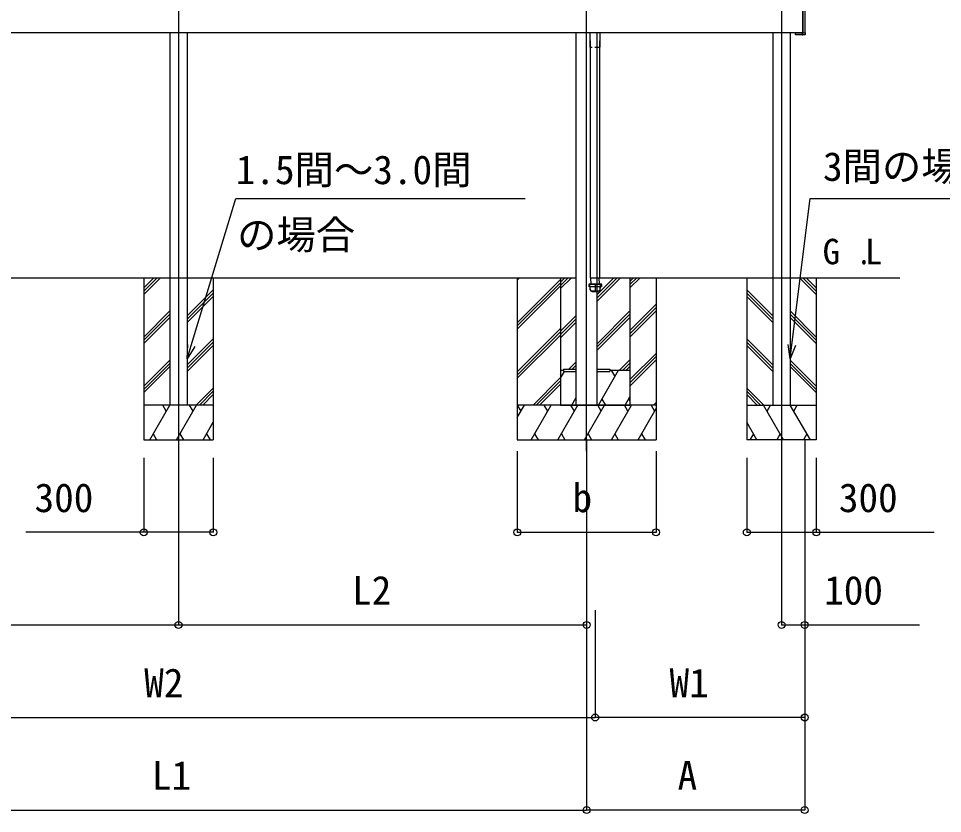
# Model space of a CAD drawing. Units: millimetres, scale not verified. Extents: x -8750 to 8750, y -12999 to 12940.
# Drawn here: x -3671 to 321, y -7987 to -4552 of the extents above; entities that cross this region are included whole.
import ezdxf
from ezdxf.enums import TextEntityAlignment as Align

# ---------------------------------------------------------------- set-up
doc = ezdxf.new("R2010")
doc.units = ezdxf.units.MM
doc.header["$LTSCALE"] = 70
for name, color, linetype in [('0-2_USER1', 3, 'Continuous'), ('0-3_YKK_11', 7, 'Continuous'), ('0-4_YKK_12', 2, 'Continuous'), ('0-5_YKK_13', 4, 'Continuous'), ('0-6_YKK_A1', 4, 'Continuous'), ('0-7_YKK_D', 6, 'Continuous'), ('0-9_YSS_K', 3, 'Continuous')]:
    doc.layers.add(name, color=color, linetype=linetype)
doc.styles.add('ＭＳ ゴシック', font='')
doc.styles.get('ＭＳ ゴシック').set_extended_font_data('MS Gothic')

msp = doc.modelspace()

# ---------------------------------------------------------------- linework, layer by layer
at = {"layer": '0-3_YKK_11'}
msp.add_lwpolyline([(-5671.52, -4490.43), (-282.52, -4490.43), (-282.52, -4614.43), (-5671.14, -4614.43)], close=True, dxfattribs=at)
at = {"layer": '0-4_YKK_12'}
for p, q in [((-1216.52, -6422.03), (-1216.52, -2864.88)), ((-2979.52, -2931.94), (-2979.52, -6478.31)), ((-374.52, -2931.94), (-374.52, -6478.31)), ((-1179.52, -5696.4), (-1179.52, -5734.4))]:
    msp.add_line(p, q, dxfattribs=at)
at = {"layer": '0-5_YKK_13'}
for p, q in [((-1207.52, -5699.4), (-1151.52, -5699.4)), ((-1203.39, -5701.4), (-1207.02, -5701.4)), ((-1207.02, -5701.4), (-1207.02, -5709.4)), ((-1202.41, -5701.15), (-1203.42, -5701.15)), ((-1201.42, -5723.92), (-1203.39, -5701.32)), ((-1155.66, -5701.4), (-1203.39, -5701.4)), ((-1200.42, -5723.84), (-1202.4, -5701.23)), ((-1158.63, -5723.84), (-1156.65, -5701.23)), ((-1157.63, -5723.92), (-1155.65, -5701.32)), ((-1156.64, -5701.15), (-1155.62, -5701.15)), ((-1152.02, -5701.4), (-1155.66, -5701.4)), ((-1152.02, -5701.4), (-1152.02, -5709.4)), ((-1151.52, -5700.4), (-1151.52, -5699.4)), ((-1202.69, -5709.4), (-1207.02, -5709.4)), ((-1202.69, -5709.4), (-1156.36, -5709.4)), ((-1201.66, -5709.65), (-1202.67, -5709.65)), ((-1195.44, -5728.4), (-1163.21, -5728.4)), ((-1163.61, -5729.4), (-1195.44, -5729.4)), ((-1164.52, -5731.4), (-1164.52, -5729.4)), ((-1157.39, -5709.65), (-1156.38, -5709.65)), ((-1156.36, -5709.4), (-1152.02, -5709.4))]:
    msp.add_line(p, q, dxfattribs=at)
for points in [[(-1151.52, -5700.4), (-1207.52, -5700.4), (-1207.52, -5699.4)], [(-1194.52, -5729.4), (-1194.52, -5731.4), (-1164.52, -5731.4)]]:
    msp.add_lwpolyline(points, dxfattribs=at)
for centre, radius, start, end in [((-1204.39, -5701.4), 2, 5, 90), ((-1204.39, -5701.4), 1, 5, 90), ((-1154.66, -5701.4), 2, 90, 175), ((-1154.66, -5701.4), 1, 90, 175), ((-1195.44, -5723.4), 6, 185, 270), ((-1195.44, -5723.4), 5, 185, 270), ((-1163.61, -5723.4), 5, 270, 355), ((-1163.61, -5723.4), 6, 270, 355)]:
    msp.add_arc(centre, radius, start, end, dxfattribs=at)
at = {"layer": '0-6_YKK_A1'}
for p, q in [((-282.02, -4614.43), (-282.02, -2949.03)), ((-272.02, -4614.43), (-272.02, -2949.03)), ((-3017.02, -4613.03), (-3017.02, -6222.03)), ((-2942.02, -4613.03), (-2942.02, -6222.03)), ((-1261.72, -6222.03), (-1261.72, -4614.43)), ((-1202.77, -4614.43), (-1202.77, -4675.15)), ((-1171.32, -6222.03), (-1171.32, -4614.43)), ((-1158.77, -4614.43), (-1158.77, -4675.15)), ((-412.02, -4614.43), (-412.02, -6222.03)), ((-337.02, -4614.43), (-337.02, -6222.03)), ((-284.93, -4621.93), (-312.93, -4621.93)), ((-312.02, -4614.43), (-272.02, -4614.43)), ((-285.33, -4614.43), (-284.33, -4614.43)), ((-284.93, -4621.93), (-282.93, -4621.93)), ((-273.02, -4621.93), (-282.93, -4621.93)), ((-273.02, -4614.43), (-272.02, -4614.43)), ((-272.02, -4614.43), (-272.02, -4620.93)), ((-1160.27, -4648.57), (-1160.27, -5672.03)), ((-1202.77, -4675.15), (-1191.92, -4675.15)), ((-1180.81, -4675.15), (-1158.77, -4675.15)), ((-4697.32, -5672.03), (-1261.72, -5672.03)), ((-3129.52, -5672.03), (-3129.52, -6372.03)), ((-3129.52, -5716.01), (-3085.54, -5672.03)), ((-3129.52, -5730.15), (-3071.4, -5672.03)), ((-3129.52, -5744.29), (-3057.26, -5672.03)), ((-2829.52, -5672.03), (-2829.52, -6372.03)), ((-1516.38, -5672.03), (-1516.38, -6372.03)), ((-1516.38, -5682.36), (-1506.05, -5672.03)), ((-1516.38, -5866.2), (-1329.52, -5679.35)), ((-1516.38, -5880.35), (-1329.52, -5693.49)), ((-1516.38, -5894.49), (-1329.52, -5707.63)), ((-1329.52, -5672.03), (-1329.52, -6222.03)), ((-1329.52, -5719.14), (-1282.41, -5672.03)), ((-1329.52, -5705), (-1296.55, -5672.03)), ((-1329.52, -5690.86), (-1310.69, -5672.03)), ((-1200.36, -5672.03), (-1198.92, -5699.4)), ((-1172.32, -5672.03), (136.85, -5672.03)), ((-1171.32, -5744.79), (-1098.56, -5672.03)), ((-1171.32, -5758.93), (-1084.42, -5672.03)), ((-1171.32, -5773.07), (-1070.28, -5672.03)), ((-1160.67, -5699.4), (-1162.11, -5672.03)), ((-1029.52, -5716), (-985.55, -5672.03)), ((-1029.52, -5701.86), (-999.69, -5672.03)), ((-1029.52, -5687.72), (-1013.83, -5672.03)), ((-1029.52, -5672.03), (-1029.52, -6222.03)), ((-916.38, -5672.03), (-916.38, -6372.03)), ((-524.52, -5672.03), (-524.52, -6372.03)), ((-224.52, -5744.29), (-296.79, -5672.03)), ((-224.52, -5730.15), (-282.65, -5672.03)), ((-224.52, -5716.01), (-268.5, -5672.03)), ((-224.52, -5672.03), (-224.52, -6372.03)), ((-2942.02, -5836.87), (-2829.52, -5724.37)), ((-2942.02, -5851.01), (-2829.52, -5738.52)), ((-412.02, -5836.87), (-524.52, -5724.37)), ((-412.02, -5851.01), (-524.52, -5738.52)), ((-2942.02, -5865.16), (-2829.52, -5752.66)), ((-1029.52, -5899.85), (-916.38, -5786.71)), ((-412.02, -5865.16), (-524.52, -5752.66)), ((-3129.52, -5928.14), (-3017.02, -5815.64)), ((-1171.32, -5956.92), (-1029.52, -5815.12)), ((-1029.52, -5913.99), (-916.38, -5800.85)), ((-1029.52, -5928.13), (-916.38, -5814.99)), ((-224.52, -5928.14), (-337.02, -5815.64)), ((-3129.52, -5942.28), (-3017.02, -5829.78)), ((-3129.52, -5956.42), (-3017.02, -5843.92)), ((-1329.52, -5902.99), (-1261.72, -5835.19)), ((-1329.52, -5917.13), (-1261.72, -5849.33)), ((-1329.52, -5931.27), (-1261.72, -5863.47)), ((-1171.32, -5971.06), (-1029.52, -5829.26)), ((-1171.32, -5985.2), (-1029.52, -5843.4)), ((-224.52, -5942.28), (-337.02, -5829.78)), ((-224.52, -5956.42), (-337.02, -5843.92)), ((-1516.38, -6078.34), (-1329.52, -5891.48)), ((-1516.38, -6092.48), (-1329.52, -5905.62)), ((-2942.02, -6049), (-2829.52, -5936.5)), ((-1516.38, -6106.62), (-1329.52, -5919.76)), ((-412.02, -6049), (-524.52, -5936.5)), ((-2942.02, -6063.15), (-2829.52, -5950.65)), ((-2942.02, -6077.29), (-2829.52, -5964.79)), ((-412.02, -6063.15), (-524.52, -5950.65)), ((-412.02, -6077.29), (-524.52, -5964.79)), ((-1074.3, -6072.03), (-1029.52, -6027.25)), ((-1029.52, -6126.12), (-916.38, -6012.98)), ((-1029.52, -6140.26), (-916.38, -6027.12)), ((-1027.98, -6110.43), (-916.38, -5998.84)), ((-3129.52, -6140.27), (-3017.02, -6027.77)), ((-3129.52, -6154.41), (-3017.02, -6041.91)), ((-3129.52, -6168.55), (-3017.02, -6056.05)), ((-1293.44, -6067.53), (-1261.58, -6035.67)), ((-1279.3, -6067.53), (-1261.58, -6049.81)), ((-1265.16, -6067.53), (-1261.58, -6063.95)), ((-1060.16, -6072.03), (-1029.52, -6041.39)), ((-1046.02, -6072.03), (-1029.52, -6055.53)), ((-224.52, -6140.27), (-337.02, -6027.77)), ((-224.52, -6154.41), (-337.02, -6041.91)), ((-224.52, -6168.55), (-337.02, -6056.05)), ((-1447.94, -6222.03), (-1329.52, -6103.61)), ((-1329.52, -6072.03), (-1316.58, -6072.03)), ((-1329.52, -6106.4), (-1312.27, -6076.53)), ((-1324.68, -6098.01), (-1329.52, -6089.62)), ((-1316.58, -6067.53), (-1316.58, -6076.53)), ((-1316.58, -6067.53), (-1261.58, -6067.53)), ((-1316.58, -6076.53), (-1261.58, -6076.53)), ((-1171.58, -6067.53), (-1116.58, -6067.53)), ((-1171.58, -6076.53), (-1116.58, -6076.53)), ((-1165.34, -6222.03), (-1078.73, -6072.03)), ((-1116.58, -6067.53), (-1116.58, -6076.53)), ((-1116.58, -6072.03), (-1029.52, -6072.03)), ((-1093.74, -6098.01), (-1108.74, -6072.03)), ((-1433.8, -6222.03), (-1329.52, -6117.75)), ((-1419.66, -6222.03), (-1329.52, -6131.89)), ((-2902.92, -6222.03), (-2829.52, -6148.64)), ((-2888.77, -6222.03), (-2829.52, -6162.78)), ((-2874.63, -6222.03), (-2829.52, -6176.92)), ((-1049.87, -6222.03), (-1029.52, -6186.79)), ((-451.13, -6222.03), (-524.52, -6148.64)), ((-465.27, -6222.03), (-524.52, -6162.78)), ((-479.42, -6222.03), (-524.52, -6176.92)), ((-2829.52, -6222.03), (-3129.52, -6222.03)), ((-3104.04, -6372.03), (-3017.43, -6222.03)), ((-3032.44, -6248.01), (-3047.44, -6222.03)), ((-2988.57, -6372.03), (-2901.96, -6222.03)), ((-2916.96, -6248.01), (-2931.97, -6222.03)), ((-916.38, -6222.03), (-1516.38, -6222.03)), ((-1516.38, -6276.32), (-1485.03, -6222.03)), ((-1500.03, -6248.01), (-1515.03, -6222.03)), ((-1456.17, -6372.03), (-1369.56, -6222.03)), ((-1384.56, -6248.01), (-1399.57, -6222.03)), ((-1340.7, -6372.03), (-1254.09, -6222.03)), ((-1329.52, -6222.03), (-1029.52, -6222.03)), ((-1269.09, -6248.01), (-1284.09, -6222.03)), ((-1280.81, -6222.03), (-1261.72, -6188.97)), ((-1265.81, -6196.05), (-1261.72, -6203.12)), ((-1261.72, -6222.03), (-1171.32, -6222.03)), ((-1225.23, -6372.03), (-1138.62, -6222.03)), ((-1153.62, -6248.01), (-1168.62, -6222.02)), ((-1150.34, -6196.05), (-1135.34, -6222.03)), ((-1109.75, -6372.03), (-1023.15, -6222.03)), ((-1038.15, -6248.01), (-1053.15, -6222.03)), ((-1034.87, -6196.04), (-1029.52, -6205.3)), ((-937.68, -6222.03), (-922.68, -6248.01)), ((-927.44, -6222.03), (-916.38, -6210.97)), ((-524.52, -6222.03), (-224.52, -6222.03)), ((-365.48, -6372.03), (-452.08, -6222.03)), ((-437.08, -6248.01), (-422.08, -6222.03)), ((-250.01, -6372.03), (-336.61, -6222.03)), ((-321.61, -6248.01), (-306.61, -6222.03)), ((-994.28, -6372.03), (-916.38, -6237.09)), ((-2873.1, -6372.03), (-2829.52, -6296.56)), ((-480.95, -6372.03), (-524.52, -6296.56)), ((-3089.04, -6346.05), (-3074.04, -6372.03)), ((-2973.57, -6346.05), (-2958.57, -6372.03)), ((-2858.1, -6346.05), (-2843.1, -6372.03)), ((-1441.17, -6346.05), (-1426.17, -6372.03)), ((-1325.7, -6346.05), (-1310.7, -6372.03)), ((-1210.23, -6346.05), (-1195.23, -6372.03)), ((-1094.76, -6346.05), (-1079.76, -6372.03)), ((-979.29, -6346.05), (-964.29, -6372.03)), ((-495.95, -6346.05), (-510.95, -6372.03)), ((-380.48, -6346.05), (-395.48, -6372.03)), ((-265.01, -6346.05), (-280.01, -6372.03)), ((-3129.52, -6372.03), (-2829.52, -6372.03)), ((-1516.38, -6372.03), (-916.38, -6372.03)), ((-224.52, -6372.03), (-524.52, -6372.03))]:
    msp.add_line(p, q, dxfattribs=at)
for points in [[(-313.93, -4620.99), (-314.33, -4614.43), (-313.33, -4614.43), (-285.33, -4614.43)], [(-283.93, -4620.99), (-284.33, -4614.43), (-283.33, -4614.43), (-273.02, -4614.43)], [(-1201.27, -4648.57), (-1201.27, -5672.03), (-1160.27, -5672.03)]]:
    msp.add_lwpolyline(points, dxfattribs=at)
for centre, start, end in [((-312.93, -4620.93), 183.5, 270), ((-282.93, -4620.93), 183.5, 270), ((-273.02, -4620.93), 270, 0)]:
    msp.add_arc(centre, 1, start, end, dxfattribs=at)
at = {"layer": '0-7_YKK_D'}
for p, q in [((-1216.52, -6372.99), (-1216.52, -7973.03)), ((-274.52, -6372.49), (-274.52, -7973.03)), ((-274.52, -6373.03), (-274.52, -7573.03)), ((-2979.52, -6423.03), (-2979.52, -7173.03)), ((-1516.38, -6422.03), (-1516.38, -6773.03)), ((-1216.52, -6424.03), (-1216.52, -7973.03)), ((-916.38, -6422.03), (-916.38, -6773.03)), ((-3129.52, -6449.99), (-3129.52, -6773.03)), ((-2829.52, -6449.99), (-2829.52, -6773.03)), ((-524.52, -6449.99), (-524.52, -6773.03)), ((-224.52, -6449.99), (-224.52, -6773.03)), ((-2979.52, -6479.31), (-2979.52, -7173.03)), ((-1216.52, -6479.31), (-1216.52, -7173.03)), ((-374.52, -6479.56), (-374.52, -7173.03)), ((-1516.38, -6772.03), (-916.38, -6772.03)), ((-274.52, -6872.76), (-274.52, -7173.03)), ((-1179.52, -7108.57), (-1179.52, -7573.03)), ((-1179.52, -7109.57), (-1179.52, -7573.03)), ((-4742.52, -7172.03), (-2979.52, -7172.03)), ((-2979.52, -7172.03), (-1216.52, -7172.03)), ((-4779.52, -7572.03), (-1179.52, -7572.03)), ((-274.52, -7572.03), (-1179.52, -7572.03)), ((-4742.52, -7972.03), (-1216.52, -7972.03)), ((-274.52, -7972.03), (-1216.52, -7972.03))]:
    msp.add_line(p, q, dxfattribs=at)
for points in [[(-2942.02, -6022.02), (-2924.6, -5964.61), (-2731.87, -5329.4), (-1481.62, -5329.4)], [(-337.02, -6022.02), (-329.61, -5962.48), (-250.8, -5329.4), (931.41, -5329.4)], [(-2909.22, -5969.28), (-2942.02, -6022.02), (-2939.98, -5959.94)], [(-313.66, -5964.47), (-337.02, -6022.02), (-345.56, -5960.5)], [(-2829.52, -6772.03), (-3129.52, -6772.03), (-3639.18, -6772.03)], [(-524.52, -6772.03), (-224.52, -6772.03), (285.14, -6772.03)], [(-374.52, -7172.03), (-274.52, -7172.03), (221.61, -7172.03)]]:
    msp.add_lwpolyline(points, dxfattribs=at)
for centre in [(-3129.52, -6772.03), (-2829.52, -6772.03), (-1516.38, -6772.03), (-916.38, -6772.03), (-524.52, -6772.03), (-224.52, -6772.03), (-2979.52, -7172.03), (-2979.52, -7172.03), (-1216.52, -7172.03), (-374.52, -7172.03), (-274.52, -7172.03), (-1179.52, -7572.03), (-1179.52, -7572.03), (-274.52, -7572.03), (-1216.52, -7972.03), (-1216.52, -7972.03), (-274.52, -7972.03)]:
    msp.add_circle(centre, 15, dxfattribs=at)
at = {"layer": '0-9_YSS_K'}
for radius in [1, 0.667, 0.333]:
    msp.add_arc((-1202.69, -5709.4), radius, 180, 275, dxfattribs=at)

# ---------------------------------------------------------------- texts
at = {"layer": '0-2_USER1', "style": 'ＭＳ ゴシック'}
for s, p in [('G', (-196.89, -5646.72)), ('L', (-14.16, -5646.72))]:
    msp.add_text(s, height=110, dxfattribs=at).set_placement(p, align=Align.BOTTOM_LEFT)
at = {"layer": '0-2_USER1', "style": 'ＭＳ ゴシック', "width": 0.8}
msp.add_text('.', height=110, dxfattribs=at).set_placement((-48.6, -5646.72), align=Align.BOTTOM_LEFT)
at = {"layer": '0-7_YKK_D', "style": 'ＭＳ ゴシック'}
for s, p in [('1.5間～3.0間', (-2732.27, -5304.97)), ('3間の場合', (-195.46, -5290.93)), ('の場合', (-2726.47, -5585.86)), ('300', (-3601.74, -6722.03)), ('b', (-1277.72, -6722.03)), ('300', (-127.08, -6722.03)), ('L2', (-2229.87, -7122.03)), ('100', (-190.6, -7122.03)), ('W2', (-3127.79, -7522.03)), ('W1', (-858.39, -7522.03)), ('L1', (-3094.47, -7922.03)), ('A', (-823.76, -7922.03))]:
    msp.add_text(s, height=124.6, dxfattribs=at).set_placement(p, align=Align.BOTTOM_LEFT)

doc.saveas('drawing.dxf')
